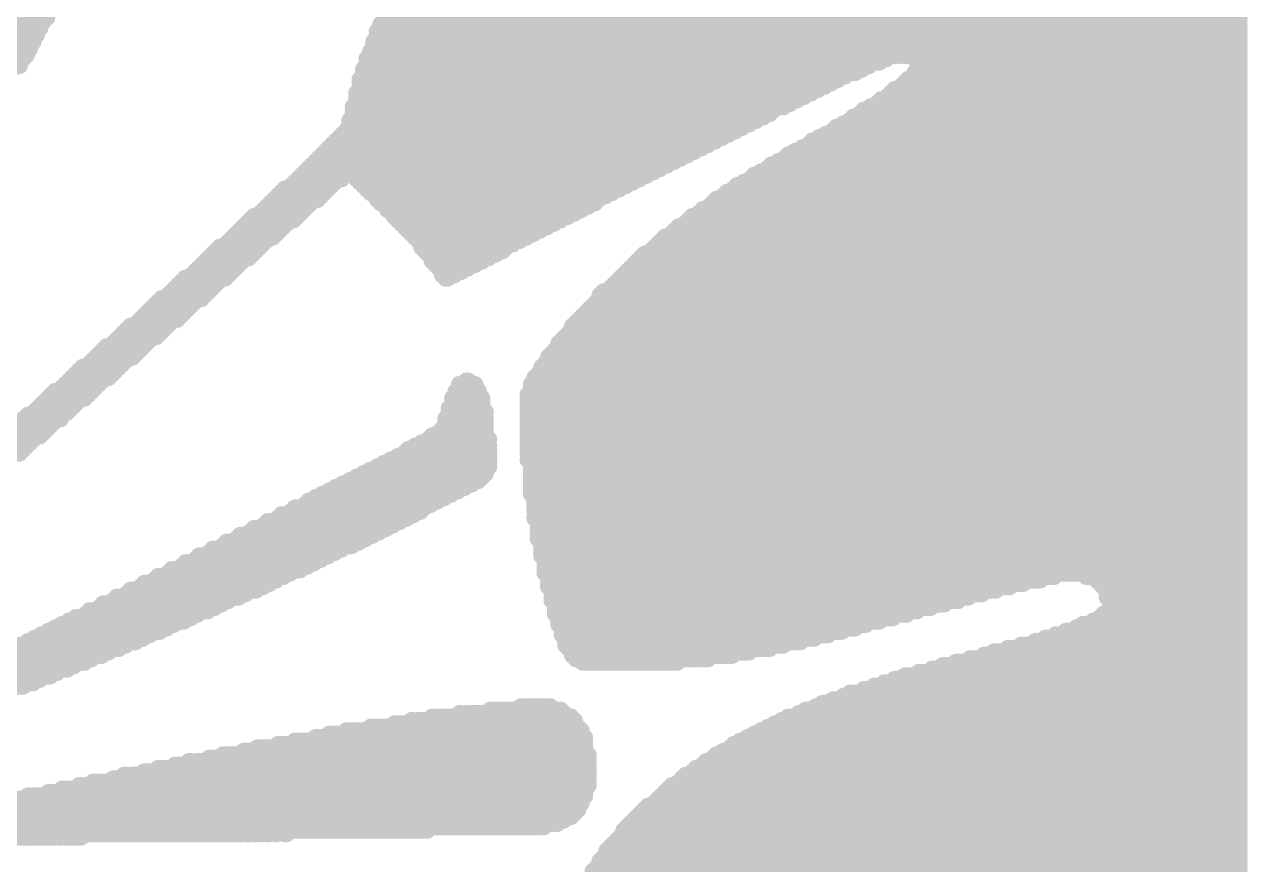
# Model space of a CAD drawing. Extents: x 0 to 127, y 0 to 167.
# Drawn here: x 50.932 to 54.559, y 101.966 to 104.455 of the extents above; entities that cross this region are included whole.
import ezdxf

# ---------------------------------------------------------------- set-up
doc = ezdxf.new("R2010")
doc.units = 0
doc.layers.add('2D_LINE_126', color=222, linetype='CONTINUOUS')

# ---------------------------------------------------------------- blocks, each defined once
blk = doc.blocks.new('SMOOTH_0$0508')
at = {"const_width": 0.0254}
blk.add_lwpolyline([(-0.0127, 0, 1), (0.0127, 0, 1)], format="xyb", close=True, dxfattribs=at)
blk = doc.blocks.new('DRAWING_3017')
at = {"layer": '2D_LINE_126', "const_width": 0.0508}
for points in [[(4.9276, 11.76528), (5.02412, 11.76528)], [(6.02488, 11.76528), (8.5598, 11.76528)], [(4.91744, 11.74496), (5.0038, 11.74496)], [(4.91744, 11.7348), (5.0038, 11.7348)], [(4.9276, 11.75512), (5.01396, 11.75512)], [(6.01472, 11.74496), (8.5598, 11.74496)], [(6.01472, 11.7348), (8.5598, 11.7348)], [(6.02488, 11.75512), (8.5598, 11.75512)], [(4.89712, 11.70432), (4.98348, 11.70432)], [(4.89712, 11.69416), (4.98348, 11.69416)], [(4.90728, 11.72464), (4.99364, 11.72464)], [(4.90728, 11.71448), (4.99364, 11.71448)], [(5.9944, 11.69416), (8.5598, 11.69416)], [(6.00456, 11.72464), (8.5598, 11.72464)], [(6.00456, 11.71448), (8.5598, 11.71448)], [(6.00456, 11.70432), (8.5598, 11.70432)], [(4.8768, 11.67384), (4.97332, 11.67384)], [(4.8768, 11.66368), (4.96316, 11.66368)], [(4.88696, 11.684), (4.97332, 11.684)], [(5.98424, 11.66368), (8.5598, 11.66368)], [(5.9944, 11.684), (8.5598, 11.684)], [(5.9944, 11.67384), (8.5598, 11.67384)], [(4.84632, 11.62304), (4.94284, 11.62304)], [(4.85648, 11.6332), (4.94284, 11.6332)], [(4.86664, 11.65352), (4.96316, 11.65352)], [(4.86664, 11.64336), (4.953, 11.64336)], [(5.97408, 11.64336), (7.51332, 11.64336)], [(5.97408, 11.6332), (7.493, 11.6332)], [(5.97408, 11.62304), (7.46252, 11.62304)], [(5.98424, 11.65352), (7.5438, 11.65352)], [(7.55904, 11.65352), (8.5598, 11.65352)], [(7.59968, 11.64336), (8.5598, 11.64336)], [(7.60984, 11.6332), (8.5598, 11.6332)], [(7.60984, 11.62304), (8.5598, 11.62304)], [(5.95376, 11.5824), (7.37108, 11.5824)], [(5.96392, 11.61288), (7.4422, 11.61288)], [(5.96392, 11.60272), (7.42188, 11.60272)], [(5.96392, 11.59256), (7.3914, 11.59256)], [(7.57936, 11.5824), (8.5598, 11.5824)], [(7.59968, 11.60272), (8.5598, 11.60272)], [(7.59968, 11.59256), (8.5598, 11.59256)], [(7.60984, 11.61288), (8.5598, 11.61288)], [(5.95376, 11.57224), (7.35076, 11.57224)], [(5.95376, 11.56208), (7.33044, 11.56208)], [(5.95376, 11.55192), (7.31012, 11.55192)], [(7.53872, 11.55192), (8.5598, 11.55192)], [(7.55904, 11.56208), (8.5598, 11.56208)], [(7.5692, 11.57224), (8.5598, 11.57224)], [(5.9436, 11.54176), (7.2898, 11.54176)], [(5.9436, 11.5316), (7.26948, 11.5316)], [(5.9436, 11.52144), (7.24916, 11.52144)], [(5.9436, 11.51128), (7.22884, 11.51128)], [(7.48792, 11.51128), (8.5598, 11.51128)], [(7.49808, 11.52144), (8.5598, 11.52144)], [(7.5184, 11.5316), (8.5598, 11.5316)], [(7.52856, 11.54176), (8.5598, 11.54176)], [(5.93344, 11.50112), (7.20852, 11.50112)], [(5.93344, 11.49096), (7.17804, 11.49096)], [(5.93344, 11.4808), (7.16788, 11.4808)], [(7.43712, 11.4808), (8.5598, 11.4808)], [(7.44728, 11.49096), (8.5598, 11.49096)], [(7.4676, 11.50112), (8.5598, 11.50112)], [(5.92328, 11.46048), (7.12724, 11.46048)], [(5.92328, 11.45032), (7.10692, 11.45032)], [(5.92328, 11.44016), (7.0866, 11.44016)], [(5.93344, 11.47064), (7.14756, 11.47064)], [(7.366, 11.44016), (8.5598, 11.44016)], [(7.38632, 11.45032), (8.5598, 11.45032)], [(7.40664, 11.46048), (8.5598, 11.46048)], [(7.4168, 11.47064), (8.5598, 11.47064)], [(5.8928, 11.40968), (7.02564, 11.40968)], [(5.90296, 11.41984), (7.04596, 11.41984)], [(5.91312, 11.43), (7.06628, 11.43)], [(7.3152, 11.40968), (8.5598, 11.40968)], [(7.33552, 11.41984), (8.5598, 11.41984)], [(7.35584, 11.43), (8.5598, 11.43)], [(5.85216, 11.36904), (6.94436, 11.36904)], [(5.86232, 11.3792), (6.96468, 11.3792)], [(5.87248, 11.38936), (6.985, 11.38936)], [(5.88264, 11.39952), (7.00532, 11.39952)], [(7.24408, 11.36904), (8.5598, 11.36904)], [(7.2644, 11.3792), (8.5598, 11.3792)], [(7.28472, 11.38936), (8.5598, 11.38936)], [(7.29488, 11.39952), (8.5598, 11.39952)], [(5.81152, 11.3284), (6.86308, 11.3284)], [(5.82168, 11.33856), (6.8834, 11.33856)], [(5.83184, 11.34872), (6.90372, 11.34872)], [(5.842, 11.35888), (6.92404, 11.35888)], [(7.17296, 11.3284), (8.5598, 11.3284)], [(7.19328, 11.33856), (8.5598, 11.33856)], [(7.2136, 11.34872), (8.5598, 11.34872)], [(7.22376, 11.35888), (8.5598, 11.35888)], [(5.78104, 11.29792), (5.90804, 11.29792)], [(5.7912, 11.30808), (6.82244, 11.30808)], [(5.80136, 11.31824), (6.84276, 11.31824)], [(5.93344, 11.29792), (6.80212, 11.29792)], [(7.12216, 11.29792), (8.5598, 11.29792)], [(7.14248, 11.30808), (8.5598, 11.30808)], [(7.1628, 11.31824), (8.5598, 11.31824)], [(5.73024, 11.25728), (5.85724, 11.25728)], [(5.75056, 11.26744), (5.8674, 11.26744)], [(5.76072, 11.2776), (5.87756, 11.2776)], [(5.77088, 11.28776), (5.89788, 11.28776)], [(5.9436, 11.28776), (6.7818, 11.28776)], [(5.95376, 11.2776), (6.76148, 11.2776)], [(5.96392, 11.26744), (6.74116, 11.26744)], [(5.97408, 11.25728), (6.72084, 11.25728)], [(7.0612, 11.25728), (8.5598, 11.25728)], [(7.07136, 11.26744), (8.5598, 11.26744)], [(7.09168, 11.2776), (8.5598, 11.2776)], [(7.112, 11.28776), (8.5598, 11.28776)], [(5.69976, 11.2268), (5.82676, 11.2268)], [(5.70992, 11.23696), (5.83692, 11.23696)], [(5.72008, 11.24712), (5.84708, 11.24712)], [(5.98424, 11.24712), (6.70052, 11.24712)], [(6.00456, 11.23696), (6.6802, 11.23696)], [(6.00456, 11.2268), (6.65988, 11.2268)], [(7.0104, 11.2268), (8.5598, 11.2268)], [(7.03072, 11.23696), (8.5598, 11.23696)], [(7.04088, 11.24712), (8.5598, 11.24712)], [(5.65912, 11.18616), (5.77596, 11.18616)], [(5.66928, 11.19632), (5.78612, 11.19632)], [(5.67944, 11.20648), (5.79628, 11.20648)], [(5.6896, 11.21664), (5.80644, 11.21664)], [(6.01472, 11.21664), (6.64972, 11.21664)], [(6.03504, 11.20648), (6.6294, 11.20648)], [(6.03504, 11.19632), (6.60908, 11.19632)], [(6.05536, 11.18616), (6.58876, 11.18616)], [(6.9596, 11.18616), (8.5598, 11.18616)], [(6.96976, 11.19632), (8.5598, 11.19632)], [(6.99008, 11.20648), (8.5598, 11.20648)], [(7.00024, 11.21664), (8.5598, 11.21664)], [(5.61848, 11.15568), (5.73532, 11.15568)], [(5.62864, 11.16584), (5.75564, 11.16584)], [(5.6388, 11.176), (5.7658, 11.176)], [(6.05536, 11.176), (6.56844, 11.176)], [(6.06552, 11.16584), (6.54812, 11.16584)], [(6.07568, 11.15568), (6.5278, 11.15568)], [(6.91896, 11.15568), (8.5598, 11.15568)], [(6.92912, 11.16584), (8.5598, 11.16584)], [(6.93928, 11.176), (8.5598, 11.176)], [(5.57784, 11.11504), (5.69468, 11.11504)], [(5.588, 11.1252), (5.70484, 11.1252)], [(5.59816, 11.13536), (5.715, 11.13536)], [(5.60832, 11.14552), (5.72516, 11.14552)], [(6.08584, 11.14552), (6.50748, 11.14552)], [(6.096, 11.13536), (6.48716, 11.13536)], [(6.10616, 11.1252), (6.46684, 11.1252)], [(6.11632, 11.11504), (6.44652, 11.11504)], [(6.858, 11.11504), (8.5598, 11.11504)], [(6.87832, 11.1252), (8.5598, 11.1252)], [(6.88848, 11.13536), (8.5598, 11.13536)], [(6.89864, 11.14552), (8.5598, 11.14552)], [(5.52704, 11.0744), (5.64388, 11.0744)], [(5.5372, 11.08456), (5.65404, 11.08456)], [(5.55752, 11.09472), (5.6642, 11.09472)], [(5.56768, 11.10488), (5.67436, 11.10488)], [(6.12648, 11.10488), (6.4262, 11.10488)], [(6.13664, 11.09472), (6.40588, 11.09472)], [(6.13664, 11.08456), (6.38556, 11.08456)], [(6.1468, 11.0744), (6.3754, 11.0744)], [(6.81736, 11.0744), (8.5598, 11.0744)], [(6.82752, 11.08456), (8.5598, 11.08456)], [(6.83768, 11.09472), (8.5598, 11.09472)], [(6.84784, 11.10488), (8.5598, 11.10488)], [(5.49656, 11.04392), (5.60324, 11.04392)], [(5.50672, 11.05408), (5.62356, 11.05408)], [(5.51688, 11.06424), (5.63372, 11.06424)], [(6.15696, 11.06424), (6.35508, 11.06424)], [(6.16712, 11.05408), (6.33476, 11.05408)], [(6.16712, 11.04392), (6.31444, 11.04392)], [(6.77672, 11.04392), (8.5598, 11.04392)], [(6.78688, 11.05408), (8.5598, 11.05408)], [(6.79704, 11.06424), (8.5598, 11.06424)], [(5.45592, 11.00328), (5.5626, 11.00328)], [(5.46608, 11.01344), (5.57276, 11.01344)], [(5.47624, 11.0236), (5.58292, 11.0236)], [(5.4864, 11.03376), (5.59308, 11.03376)], [(6.17728, 11.03376), (6.29412, 11.03376)], [(6.18744, 11.0236), (6.2738, 11.0236)], [(6.1976, 11.01344), (6.25348, 11.01344)], [(6.1976, 11.00328), (6.23316, 11.00328)], [(6.73608, 11.00328), (8.5598, 11.00328)], [(6.74624, 11.01344), (8.5598, 11.01344)], [(6.7564, 11.0236), (8.5598, 11.0236)], [(6.76656, 11.03376), (8.5598, 11.03376)], [(5.41528, 10.9728), (5.52196, 10.9728)], [(5.42544, 10.98296), (5.53212, 10.98296)], [(5.4356, 10.99312), (5.55244, 10.99312)], [(6.20776, 10.99312), (6.21284, 10.99312)], [(6.7056, 10.9728), (8.5598, 10.9728)], [(6.71576, 10.98296), (8.5598, 10.98296)], [(6.72592, 10.99312), (8.5598, 10.99312)], [(5.36448, 10.93216), (5.48132, 10.93216)], [(5.3848, 10.94232), (5.49148, 10.94232)], [(5.39496, 10.95248), (5.50164, 10.95248)], [(5.40512, 10.96264), (5.5118, 10.96264)], [(6.66496, 10.94232), (8.5598, 10.94232)], [(6.66496, 10.93216), (8.5598, 10.93216)], [(6.67512, 10.95248), (8.5598, 10.95248)], [(6.69544, 10.96264), (8.5598, 10.96264)], [(5.334, 10.90168), (5.44068, 10.90168)], [(5.34416, 10.91184), (5.45084, 10.91184)], [(5.35432, 10.922), (5.461, 10.922)], [(6.63448, 10.90168), (8.5598, 10.90168)], [(6.64464, 10.91184), (8.5598, 10.91184)], [(6.6548, 10.922), (8.5598, 10.922)], [(5.29336, 10.86104), (5.38988, 10.86104)], [(5.30352, 10.8712), (5.4102, 10.8712)], [(5.31368, 10.88136), (5.42036, 10.88136)], [(5.32384, 10.89152), (5.43052, 10.89152)], [(6.59384, 10.86104), (8.5598, 10.86104)], [(6.604, 10.8712), (8.5598, 10.8712)], [(6.61416, 10.88136), (8.5598, 10.88136)], [(6.62432, 10.89152), (8.5598, 10.89152)], [(5.24256, 10.8204), (5.34924, 10.8204)], [(5.25272, 10.83056), (5.3594, 10.83056)], [(5.26288, 10.84072), (5.36956, 10.84072)], [(5.27304, 10.85088), (5.37972, 10.85088)], [(6.56336, 10.8204), (8.5598, 10.8204)], [(6.57352, 10.83056), (8.5598, 10.83056)], [(6.58368, 10.85088), (8.5598, 10.85088)], [(6.58368, 10.84072), (8.5598, 10.84072)], [(5.20192, 10.78992), (5.3086, 10.78992)], [(5.22224, 10.80008), (5.31876, 10.80008)], [(5.2324, 10.81024), (5.32892, 10.81024)], [(6.54304, 10.80008), (8.5598, 10.80008)], [(6.54304, 10.78992), (8.5598, 10.78992)], [(6.5532, 10.81024), (8.5598, 10.81024)], [(5.16128, 10.74928), (5.2578, 10.74928)], [(5.17144, 10.75944), (5.27812, 10.75944)], [(5.1816, 10.7696), (5.28828, 10.7696)], [(5.19176, 10.77976), (5.29844, 10.77976)], [(6.51256, 10.75944), (8.5598, 10.75944)], [(6.51256, 10.74928), (8.5598, 10.74928)], [(6.52272, 10.7696), (8.5598, 10.7696)], [(6.53288, 10.77976), (8.5598, 10.77976)], [(5.12064, 10.7188), (5.22732, 10.7188)], [(5.1308, 10.72896), (5.23748, 10.72896)], [(5.15112, 10.73912), (5.24764, 10.73912)], [(6.49224, 10.72896), (8.5598, 10.72896)], [(6.49224, 10.7188), (8.5598, 10.7188)], [(6.5024, 10.73912), (8.5598, 10.73912)], [(5.08, 10.67816), (5.17652, 10.67816)], [(5.09016, 10.68832), (5.18668, 10.68832)], [(5.10032, 10.69848), (5.207, 10.69848)], [(5.11048, 10.70864), (5.21716, 10.70864)], [(6.2484, 10.67816), (6.29412, 10.67816)], [(6.26872, 10.68832), (6.2738, 10.68832)], [(6.46176, 10.67816), (8.5598, 10.67816)], [(6.47192, 10.69848), (8.5598, 10.69848)], [(6.47192, 10.68832), (8.5598, 10.68832)], [(6.48208, 10.70864), (8.5598, 10.70864)], [(5.03936, 10.64768), (5.14604, 10.64768)], [(5.04952, 10.65784), (5.1562, 10.65784)], [(5.06984, 10.668), (5.16636, 10.668)], [(6.23824, 10.65784), (6.30428, 10.65784)], [(6.23824, 10.64768), (6.30428, 10.64768)], [(6.2484, 10.668), (6.29412, 10.668)], [(6.4516, 10.64768), (8.5598, 10.64768)], [(6.46176, 10.668), (8.5598, 10.668)], [(6.46176, 10.65784), (8.5598, 10.65784)], [(4.99872, 10.60704), (5.09524, 10.60704)], [(5.00888, 10.6172), (5.1054, 10.6172)], [(5.01904, 10.62736), (5.11556, 10.62736)], [(5.0292, 10.63752), (5.13588, 10.63752)], [(6.21792, 10.60704), (6.31444, 10.60704)], [(6.22808, 10.63752), (6.31444, 10.63752)], [(6.22808, 10.62736), (6.31444, 10.62736)], [(6.22808, 10.6172), (6.31444, 10.6172)], [(6.4516, 10.63752), (8.5598, 10.63752)], [(6.4516, 10.62736), (8.5598, 10.62736)], [(6.4516, 10.6172), (8.5598, 10.6172)], [(6.4516, 10.60704), (8.5598, 10.60704)], [(4.94792, 10.5664), (5.04444, 10.5664)], [(4.95808, 10.57656), (5.06476, 10.57656)], [(4.96824, 10.58672), (5.06476, 10.58672)], [(4.98856, 10.59688), (5.08508, 10.59688)], [(6.20776, 10.57656), (6.3246, 10.57656)], [(6.20776, 10.5664), (6.3246, 10.5664)], [(6.21792, 10.59688), (6.3246, 10.59688)], [(6.21792, 10.58672), (6.31444, 10.58672)], [(6.4516, 10.59688), (8.5598, 10.59688)], [(6.4516, 10.58672), (8.5598, 10.58672)], [(6.4516, 10.57656), (8.5598, 10.57656)], [(6.4516, 10.5664), (8.5598, 10.5664)], [(4.91744, 10.53592), (5.01396, 10.53592)], [(4.9276, 10.54608), (5.02412, 10.54608)], [(4.93776, 10.55624), (5.03428, 10.55624)], [(6.18744, 10.53592), (6.3246, 10.53592)], [(6.1976, 10.54608), (6.3246, 10.54608)], [(6.20776, 10.55624), (6.3246, 10.55624)], [(6.4516, 10.55624), (8.5598, 10.55624)], [(6.4516, 10.54608), (8.5598, 10.54608)], [(6.4516, 10.53592), (8.5598, 10.53592)], [(4.86664, 10.49528), (4.96316, 10.49528)], [(4.8768, 10.50544), (4.97332, 10.50544)], [(4.88696, 10.5156), (4.98348, 10.5156)], [(4.89712, 10.52576), (5.0038, 10.52576)], [(6.11632, 10.49528), (6.33476, 10.49528)], [(6.13664, 10.50544), (6.3246, 10.50544)], [(6.15696, 10.5156), (6.33476, 10.5156)], [(6.16712, 10.52576), (6.3246, 10.52576)], [(6.4516, 10.52576), (8.5598, 10.52576)], [(6.4516, 10.5156), (8.5598, 10.5156)], [(6.4516, 10.50544), (8.5598, 10.50544)], [(6.4516, 10.49528), (8.5598, 10.49528)], [(4.84632, 10.47496), (4.94284, 10.47496)], [(4.85648, 10.48512), (4.953, 10.48512)], [(6.06552, 10.4648), (6.33476, 10.4648)], [(6.08584, 10.47496), (6.33476, 10.47496)], [(6.096, 10.48512), (6.33476, 10.48512)], [(6.4516, 10.48512), (8.5598, 10.48512)], [(6.4516, 10.47496), (8.5598, 10.47496)], [(6.46176, 10.4648), (8.5598, 10.4648)], [(5.98424, 10.42416), (6.3246, 10.42416)], [(6.00456, 10.43432), (6.33476, 10.43432)], [(6.02488, 10.44448), (6.33476, 10.44448)], [(6.0452, 10.45464), (6.33476, 10.45464)], [(6.4516, 10.45464), (8.5598, 10.45464)], [(6.46176, 10.44448), (8.5598, 10.44448)], [(6.46176, 10.43432), (8.5598, 10.43432)], [(6.46176, 10.42416), (8.5598, 10.42416)], [(5.92328, 10.39368), (6.30428, 10.39368)], [(5.9436, 10.40384), (6.31444, 10.40384)], [(5.96392, 10.414), (6.3246, 10.414)], [(6.46176, 10.414), (8.5598, 10.414)], [(6.46176, 10.40384), (8.5598, 10.40384)], [(6.46176, 10.39368), (8.5598, 10.39368)], [(5.842, 10.35304), (6.223, 10.35304)], [(5.86232, 10.3632), (6.24332, 10.3632)], [(5.88264, 10.37336), (6.26364, 10.37336)], [(5.90296, 10.38352), (6.28396, 10.38352)], [(6.46176, 10.38352), (8.5598, 10.38352)], [(6.46176, 10.37336), (8.5598, 10.37336)], [(6.46176, 10.3632), (8.5598, 10.3632)], [(6.46176, 10.35304), (8.5598, 10.35304)], [(5.76072, 10.3124), (6.14172, 10.3124)], [(5.7912, 10.32256), (6.16204, 10.32256)], [(5.80136, 10.33272), (6.18236, 10.33272)], [(5.82168, 10.34288), (6.20268, 10.34288)], [(6.47192, 10.34288), (8.5598, 10.34288)], [(6.47192, 10.33272), (8.5598, 10.33272)], [(6.47192, 10.32256), (8.5598, 10.32256)], [(6.47192, 10.3124), (8.5598, 10.3124)], [(5.70992, 10.28192), (6.09092, 10.28192)], [(5.72008, 10.29208), (6.11124, 10.29208)], [(5.75056, 10.30224), (6.13156, 10.30224)], [(6.47192, 10.30224), (8.5598, 10.30224)], [(6.47192, 10.28192), (8.5598, 10.28192)], [(6.48208, 10.29208), (8.5598, 10.29208)], [(5.62864, 10.24128), (6.00964, 10.24128)], [(5.6388, 10.25144), (6.02996, 10.25144)], [(5.66928, 10.2616), (6.05028, 10.2616)], [(5.67944, 10.27176), (6.0706, 10.27176)], [(6.48208, 10.27176), (8.5598, 10.27176)], [(6.48208, 10.2616), (8.5598, 10.2616)], [(6.48208, 10.25144), (8.5598, 10.25144)], [(6.48208, 10.24128), (8.5598, 10.24128)], [(5.55752, 10.2108), (5.94868, 10.2108)], [(5.588, 10.22096), (5.969, 10.22096)], [(5.59816, 10.23112), (5.98932, 10.23112)], [(6.48208, 10.23112), (8.5598, 10.23112)], [(6.48208, 10.22096), (8.5598, 10.22096)], [(6.49224, 10.2108), (8.5598, 10.2108)], [(5.47624, 10.17016), (5.85724, 10.17016)], [(5.50672, 10.18032), (5.87756, 10.18032)], [(5.51688, 10.19048), (5.89788, 10.19048)], [(5.54736, 10.20064), (5.92836, 10.20064)], [(6.49224, 10.20064), (8.5598, 10.20064)], [(6.49224, 10.19048), (8.5598, 10.19048)], [(6.49224, 10.18032), (8.5598, 10.18032)], [(6.49224, 10.17016), (8.5598, 10.17016)], [(5.42544, 10.13968), (5.79628, 10.13968)], [(5.4356, 10.14984), (5.8166, 10.14984)], [(5.46608, 10.16), (5.83692, 10.16)], [(6.5024, 10.16), (8.5598, 10.16)], [(6.5024, 10.14984), (8.5598, 10.14984)], [(6.5024, 10.13968), (8.5598, 10.13968)], [(5.34416, 10.09904), (5.70484, 10.09904)], [(5.35432, 10.1092), (5.72516, 10.1092)], [(5.3848, 10.11936), (5.74548, 10.11936)], [(5.39496, 10.12952), (5.77596, 10.12952)], [(6.5024, 10.12952), (8.5598, 10.12952)], [(6.5024, 10.11936), (8.5598, 10.11936)], [(6.51256, 10.1092), (8.01116, 10.1092)], [(6.51256, 10.09904), (7.97052, 10.09904)], [(8.10768, 10.1092), (8.5598, 10.1092)], [(8.13816, 10.09904), (8.5598, 10.09904)], [(5.26288, 10.0584), (5.6134, 10.0584)], [(5.27304, 10.06856), (5.64388, 10.06856)], [(5.30352, 10.07872), (5.6642, 10.07872)], [(5.31368, 10.08888), (5.68452, 10.08888)], [(6.51256, 10.08888), (7.91972, 10.08888)], [(6.51256, 10.07872), (7.87908, 10.07872)], [(6.52272, 10.06856), (7.83844, 10.06856)], [(6.52272, 10.0584), (7.7978, 10.0584)], [(8.14832, 10.08888), (8.5598, 10.08888)], [(8.15848, 10.07872), (8.5598, 10.07872)], [(8.16864, 10.06856), (8.5598, 10.06856)], [(8.16864, 10.0584), (8.5598, 10.0584)], [(5.19176, 10.02792), (5.54228, 10.02792)], [(5.22224, 10.03808), (5.5626, 10.03808)], [(5.2324, 10.04824), (5.59308, 10.04824)], [(6.52272, 10.04824), (7.75716, 10.04824)], [(6.52272, 10.03808), (7.72668, 10.03808)], [(6.53288, 10.02792), (7.68604, 10.02792)], [(8.16864, 10.04824), (8.5598, 10.04824)], [(8.1788, 10.03808), (8.5598, 10.03808)], [(8.1788, 10.02792), (8.5598, 10.02792)], [(5.11048, 9.98728), (5.45084, 9.98728)], [(5.14096, 9.99744), (5.47116, 9.99744)], [(5.15112, 10.0076), (5.50164, 10.0076)], [(5.1816, 10.01776), (5.52196, 10.01776)], [(6.53288, 10.01776), (7.6454, 10.01776)], [(6.53288, 10.0076), (7.60476, 10.0076)], [(6.53288, 9.99744), (7.57428, 9.99744)], [(6.54304, 9.98728), (7.53364, 9.98728)], [(8.14832, 9.98728), (8.5598, 9.98728)], [(8.15848, 9.99744), (8.5598, 9.99744)], [(8.1788, 10.01776), (8.5598, 10.01776)], [(8.1788, 10.0076), (8.5598, 10.0076)], [(5.04952, 9.9568), (5.37972, 9.9568)], [(5.06984, 9.96696), (5.40004, 9.96696)], [(5.09016, 9.97712), (5.43052, 9.97712)], [(6.54304, 9.97712), (7.493, 9.97712)], [(6.54304, 9.96696), (7.45236, 9.96696)], [(6.5532, 9.9568), (7.42188, 9.9568)], [(8.0772, 9.9568), (8.5598, 9.9568)], [(8.09752, 9.96696), (8.5598, 9.96696)], [(8.128, 9.97712), (8.5598, 9.97712)], [(4.96824, 9.91616), (5.28828, 9.91616)], [(4.98856, 9.92632), (5.3086, 9.92632)], [(5.00888, 9.93648), (5.32892, 9.93648)], [(5.0292, 9.94664), (5.3594, 9.94664)], [(6.5532, 9.94664), (7.38124, 9.94664)], [(6.5532, 9.93648), (7.3406, 9.93648)], [(6.56336, 9.92632), (7.29996, 9.92632)], [(6.56336, 9.91616), (7.25932, 9.91616)], [(7.95528, 9.91616), (8.5598, 9.91616)], [(7.98576, 9.92632), (8.5598, 9.92632)], [(8.01624, 9.93648), (8.5598, 9.93648)], [(8.04672, 9.94664), (8.5598, 9.94664)], [(4.90728, 9.88568), (5.207, 9.88568)], [(4.9276, 9.89584), (5.23748, 9.89584)], [(4.94792, 9.906), (5.2578, 9.906)], [(6.56336, 9.906), (7.20852, 9.906)], [(6.57352, 9.89584), (7.16788, 9.89584)], [(6.58368, 9.88568), (7.10692, 9.88568)], [(7.83336, 9.88568), (8.5598, 9.88568)], [(7.874, 9.89584), (8.5598, 9.89584)], [(7.91464, 9.906), (8.5598, 9.906)], [(4.826, 9.84504), (5.1054, 9.84504)], [(4.84632, 9.8552), (5.13588, 9.8552)], [(4.86664, 9.86536), (5.1562, 9.86536)], [(4.88696, 9.87552), (5.18668, 9.87552)], [(6.58368, 9.87552), (7.05612, 9.87552)], [(6.59384, 9.86536), (6.96468, 9.86536)], [(6.61416, 9.8552), (6.87324, 9.8552)], [(6.88848, 9.8552), (6.89356, 9.8552)], [(6.97992, 9.86536), (6.985, 9.86536)], [(7.68096, 9.84504), (8.5598, 9.84504)], [(7.7216, 9.8552), (8.5598, 9.8552)], [(7.76224, 9.86536), (8.5598, 9.86536)], [(7.80288, 9.87552), (8.5598, 9.87552)], [(4.74472, 9.8044), (5.0038, 9.8044)], [(4.76504, 9.81456), (5.03428, 9.81456)], [(4.78536, 9.82472), (5.0546, 9.82472)], [(4.80568, 9.83488), (5.08508, 9.83488)], [(7.53872, 9.8044), (8.5598, 9.8044)], [(7.5692, 9.81456), (8.5598, 9.81456)], [(7.60984, 9.82472), (8.5598, 9.82472)], [(7.65048, 9.83488), (8.5598, 9.83488)], [(4.70408, 9.78408), (4.953, 9.78408)], [(4.7244, 9.79424), (4.98348, 9.79424)], [(7.44728, 9.77392), (8.5598, 9.77392)], [(7.47776, 9.78408), (8.5598, 9.78408)], [(7.50824, 9.79424), (8.5598, 9.79424)], [(7.32536, 9.73328), (8.5598, 9.73328)], [(7.35584, 9.74344), (8.5598, 9.74344)], [(7.38632, 9.7536), (8.5598, 9.7536)], [(7.40664, 9.76376), (8.5598, 9.76376)], [(6.2484, 9.7028), (6.25348, 9.7028)], [(6.26872, 9.7028), (6.55828, 9.7028)], [(6.33984, 9.71296), (6.34492, 9.71296)], [(6.36016, 9.71296), (6.54812, 9.71296)], [(6.43128, 9.72312), (6.43636, 9.72312)], [(6.4516, 9.72312), (6.49732, 9.72312)], [(6.51256, 9.72312), (6.51764, 9.72312)], [(7.25424, 9.7028), (8.5598, 9.7028)], [(7.27456, 9.71296), (8.5598, 9.71296)], [(7.30504, 9.72312), (8.5598, 9.72312)], [(5.98424, 9.66216), (6.59892, 9.66216)], [(6.05536, 9.67232), (6.58876, 9.67232)], [(6.10616, 9.68248), (6.11124, 9.68248)], [(6.12648, 9.68248), (6.58876, 9.68248)], [(6.16712, 9.69264), (6.1722, 9.69264)], [(6.18744, 9.69264), (6.5786, 9.69264)], [(7.1628, 9.66216), (8.5598, 9.66216)], [(7.18312, 9.67232), (8.5598, 9.67232)], [(7.20344, 9.68248), (8.5598, 9.68248)], [(7.22376, 9.69264), (8.5598, 9.69264)], [(5.82168, 9.63168), (6.61924, 9.63168)], [(5.86232, 9.64184), (6.60908, 9.64184)], [(5.91312, 9.652), (5.9182, 9.652)], [(5.93344, 9.652), (6.60908, 9.652)], [(7.10184, 9.63168), (8.5598, 9.63168)], [(7.12216, 9.64184), (8.5598, 9.64184)], [(7.14248, 9.652), (8.5598, 9.652)], [(5.60832, 9.59104), (6.61924, 9.59104)], [(5.64896, 9.6012), (6.61924, 9.6012)], [(5.70992, 9.61136), (6.61924, 9.61136)], [(5.76072, 9.62152), (6.61924, 9.62152)], [(7.03072, 9.59104), (8.5598, 9.59104)], [(7.05104, 9.6012), (8.5598, 9.6012)], [(7.0612, 9.61136), (8.5598, 9.61136)], [(7.08152, 9.62152), (8.5598, 9.62152)], [(5.40512, 9.5504), (6.6294, 9.5504)], [(5.44576, 9.56056), (5.45084, 9.56056)], [(5.46608, 9.56056), (6.6294, 9.56056)], [(5.50672, 9.57072), (6.6294, 9.57072)], [(5.54736, 9.58088), (6.6294, 9.58088)], [(6.96976, 9.5504), (8.5598, 9.5504)], [(6.97992, 9.56056), (8.5598, 9.56056)], [(7.00024, 9.57072), (8.5598, 9.57072)], [(7.0104, 9.58088), (8.5598, 9.58088)], [(5.25272, 9.51992), (5.2578, 9.51992)], [(5.27304, 9.51992), (6.6294, 9.51992)], [(5.31368, 9.53008), (6.6294, 9.53008)], [(5.35432, 9.54024), (6.6294, 9.54024)], [(6.91896, 9.51992), (8.5598, 9.51992)], [(6.93928, 9.53008), (8.5598, 9.53008)], [(6.94944, 9.54024), (8.5598, 9.54024)], [(5.06984, 9.47928), (6.61924, 9.47928)], [(5.12064, 9.48944), (6.6294, 9.48944)], [(5.16128, 9.4996), (6.6294, 9.4996)], [(5.22224, 9.50976), (6.6294, 9.50976)], [(6.86816, 9.47928), (8.5598, 9.47928)], [(6.87832, 9.48944), (8.5598, 9.48944)], [(6.89864, 9.4996), (8.5598, 9.4996)], [(6.9088, 9.50976), (8.5598, 9.50976)], [(4.93776, 9.4488), (6.60908, 9.4488)], [(4.96824, 9.45896), (4.97332, 9.45896)], [(4.98856, 9.45896), (6.61924, 9.45896)], [(5.0292, 9.46912), (6.61924, 9.46912)], [(6.83768, 9.4488), (8.5598, 9.4488)], [(6.84784, 9.45896), (8.5598, 9.45896)], [(6.858, 9.46912), (8.5598, 9.46912)], [(4.73456, 9.40816), (6.58876, 9.40816)], [(4.7752, 9.41832), (6.59892, 9.41832)], [(4.83616, 9.42848), (6.59892, 9.42848)], [(4.8768, 9.43864), (6.60908, 9.43864)], [(6.78688, 9.40816), (8.5598, 9.40816)], [(6.79704, 9.41832), (8.5598, 9.41832)], [(6.8072, 9.42848), (8.5598, 9.42848)], [(6.82752, 9.43864), (8.5598, 9.43864)], [(4.5212, 9.37768), (6.53796, 9.37768)], [(4.61264, 9.38784), (6.55828, 9.38784)], [(4.66344, 9.398), (6.5786, 9.398)], [(6.7564, 9.37768), (8.5598, 9.37768)], [(6.76656, 9.38784), (8.5598, 9.38784)], [(6.77672, 9.398), (8.5598, 9.398)], [(4.28752, 9.35736), (6.05028, 9.35736)], [(4.29768, 9.36752), (6.477, 9.36752)], [(4.29768, 9.3472), (5.60324, 9.3472)], [(4.29768, 9.33704), (4.98348, 9.33704)], [(4.99872, 9.33704), (5.0038, 9.33704)], [(5.01904, 9.33704), (5.02412, 9.33704)], [(5.03936, 9.33704), (5.04444, 9.33704)], [(5.05968, 9.33704), (5.06476, 9.33704)], [(5.08, 9.33704), (5.08508, 9.33704)], [(5.10032, 9.33704), (5.1054, 9.33704)], [(5.12064, 9.33704), (5.12572, 9.33704)], [(5.61848, 9.3472), (5.62356, 9.3472)], [(5.6388, 9.3472), (5.64388, 9.3472)], [(5.65912, 9.3472), (5.6642, 9.3472)], [(5.67944, 9.3472), (5.68452, 9.3472)], [(5.69976, 9.3472), (5.70484, 9.3472)], [(5.73024, 9.3472), (5.73532, 9.3472)], [(6.06552, 9.35736), (6.0706, 9.35736)], [(6.08584, 9.35736), (6.09092, 9.35736)], [(6.10616, 9.35736), (6.11124, 9.35736)], [(6.12648, 9.35736), (6.13156, 9.35736)], [(6.1468, 9.35736), (6.15188, 9.35736)], [(6.49224, 9.36752), (6.49732, 9.36752)], [(6.72592, 9.33704), (8.5598, 9.33704)], [(6.73608, 9.35736), (8.5598, 9.35736)], [(6.73608, 9.3472), (8.5598, 9.3472)], [(6.74624, 9.36752), (8.5598, 9.36752)], [(6.68528, 9.2964), (8.5598, 9.2964)], [(6.69544, 9.30656), (8.5598, 9.30656)], [(6.7056, 9.31672), (8.5598, 9.31672)], [(6.71576, 9.32688), (8.5598, 9.32688)], [(6.66496, 9.26592), (8.5598, 9.26592)], [(6.67512, 9.27608), (8.5598, 9.27608)], [(6.68528, 9.28624), (8.5598, 9.28624)], [(6.64464, 9.23544), (8.5598, 9.23544)], [(6.6548, 9.2456), (8.5598, 9.2456)], [(6.66496, 9.25576), (8.5598, 9.25576)]]:
    blk.add_lwpolyline(points, dxfattribs=at)
at = {"layer": '2D_LINE_126'}
for p in [(5.02412, 11.76528), (6.02488, 11.76528), (8.5598, 11.76528), (5.0038, 11.74496), (5.0038, 11.7348), (5.01396, 11.75512), (6.01472, 11.74496), (6.01472, 11.7348), (6.02488, 11.75512), (8.5598, 11.75512), (8.5598, 11.74496), (8.5598, 11.7348), (4.98348, 11.70432), (4.98348, 11.69416), (4.99364, 11.72464), (4.99364, 11.71448), (5.9944, 11.69416), (6.00456, 11.72464), (6.00456, 11.71448), (6.00456, 11.70432), (8.5598, 11.72464), (8.5598, 11.71448), (8.5598, 11.70432), (8.5598, 11.69416), (4.96316, 11.66368), (4.97332, 11.684), (4.97332, 11.67384), (5.98424, 11.66368), (5.9944, 11.684), (5.9944, 11.67384), (8.5598, 11.684), (8.5598, 11.67384), (8.5598, 11.66368), (4.94284, 11.6332), (4.94284, 11.62304), (4.953, 11.64336), (4.96316, 11.65352), (5.97408, 11.64336), (5.97408, 11.6332), (5.97408, 11.62304), (5.98424, 11.65352), (7.46252, 11.62304), (7.493, 11.6332), (7.51332, 11.64336), (7.5438, 11.65352), (7.55904, 11.65352), (7.59968, 11.64336), (7.60984, 11.6332), (7.60984, 11.62304), (8.5598, 11.65352), (8.5598, 11.64336), (8.5598, 11.6332), (8.5598, 11.62304), (5.95376, 11.5824), (5.96392, 11.61288), (5.96392, 11.60272), (5.96392, 11.59256), (7.37108, 11.5824), (7.3914, 11.59256), (7.42188, 11.60272), (7.4422, 11.61288), (7.57936, 11.5824), (7.59968, 11.60272), (7.59968, 11.59256), (7.60984, 11.61288), (8.5598, 11.61288), (8.5598, 11.60272), (8.5598, 11.59256), (8.5598, 11.5824), (5.95376, 11.57224), (5.95376, 11.56208), (5.95376, 11.55192), (7.31012, 11.55192), (7.33044, 11.56208), (7.35076, 11.57224), (7.53872, 11.55192), (7.55904, 11.56208), (7.5692, 11.57224), (8.5598, 11.57224), (8.5598, 11.56208), (8.5598, 11.55192), (5.9436, 11.54176), (5.9436, 11.5316), (5.9436, 11.52144), (5.9436, 11.51128), (7.22884, 11.51128), (7.24916, 11.52144), (7.26948, 11.5316), (7.2898, 11.54176), (7.48792, 11.51128), (7.49808, 11.52144), (7.5184, 11.5316), (7.52856, 11.54176), (8.5598, 11.54176), (8.5598, 11.5316), (8.5598, 11.52144), (8.5598, 11.51128), (5.93344, 11.50112), (5.93344, 11.49096), (5.93344, 11.4808), (7.16788, 11.4808), (7.17804, 11.49096), (7.20852, 11.50112), (7.43712, 11.4808), (7.44728, 11.49096), (7.4676, 11.50112), (8.5598, 11.50112), (8.5598, 11.49096), (8.5598, 11.4808), (5.92328, 11.46048), (5.92328, 11.45032), (5.92328, 11.44016), (5.93344, 11.47064), (7.0866, 11.44016), (7.10692, 11.45032), (7.12724, 11.46048), (7.14756, 11.47064), (7.366, 11.44016), (7.38632, 11.45032), (7.40664, 11.46048), (7.4168, 11.47064), (8.5598, 11.47064), (8.5598, 11.46048), (8.5598, 11.45032), (8.5598, 11.44016), (5.8928, 11.40968), (5.90296, 11.41984), (5.91312, 11.43), (7.02564, 11.40968), (7.04596, 11.41984), (7.06628, 11.43), (7.3152, 11.40968), (7.33552, 11.41984), (7.35584, 11.43), (8.5598, 11.43), (8.5598, 11.41984), (8.5598, 11.40968), (5.85216, 11.36904), (5.86232, 11.3792), (5.87248, 11.38936), (5.88264, 11.39952), (6.94436, 11.36904), (6.96468, 11.3792), (6.985, 11.38936), (7.00532, 11.39952), (7.24408, 11.36904), (7.2644, 11.3792), (7.28472, 11.38936), (7.29488, 11.39952), (8.5598, 11.39952), (8.5598, 11.38936), (8.5598, 11.3792), (8.5598, 11.36904), (5.81152, 11.3284), (5.82168, 11.33856), (5.83184, 11.34872), (5.842, 11.35888), (6.86308, 11.3284), (6.8834, 11.33856), (6.90372, 11.34872), (6.92404, 11.35888), (7.17296, 11.3284), (7.19328, 11.33856), (7.2136, 11.34872), (7.22376, 11.35888), (8.5598, 11.35888), (8.5598, 11.34872), (8.5598, 11.33856), (8.5598, 11.3284), (5.78104, 11.29792), (5.7912, 11.30808), (5.80136, 11.31824), (5.90804, 11.29792), (5.93344, 11.29792), (6.80212, 11.29792), (6.82244, 11.30808), (6.84276, 11.31824), (7.12216, 11.29792), (7.14248, 11.30808), (7.1628, 11.31824), (8.5598, 11.31824), (8.5598, 11.30808), (8.5598, 11.29792), (5.73024, 11.25728), (5.75056, 11.26744), (5.76072, 11.2776), (5.77088, 11.28776), (5.85724, 11.25728), (5.8674, 11.26744), (5.87756, 11.2776), (5.89788, 11.28776), (5.9436, 11.28776), (5.95376, 11.2776), (5.96392, 11.26744), (5.97408, 11.25728), (6.72084, 11.25728), (6.74116, 11.26744), (6.76148, 11.2776), (6.7818, 11.28776), (7.0612, 11.25728), (7.07136, 11.26744), (7.09168, 11.2776), (7.112, 11.28776), (8.5598, 11.28776), (8.5598, 11.2776), (8.5598, 11.26744), (8.5598, 11.25728), (5.69976, 11.2268), (5.70992, 11.23696), (5.72008, 11.24712), (5.82676, 11.2268), (5.83692, 11.23696), (5.84708, 11.24712), (5.98424, 11.24712), (6.00456, 11.23696), (6.00456, 11.2268), (6.65988, 11.2268), (6.6802, 11.23696), (6.70052, 11.24712), (7.0104, 11.2268), (7.03072, 11.23696), (7.04088, 11.24712), (8.5598, 11.24712), (8.5598, 11.23696), (8.5598, 11.2268), (5.65912, 11.18616), (5.66928, 11.19632), (5.67944, 11.20648), (5.6896, 11.21664), (5.77596, 11.18616), (5.78612, 11.19632), (5.79628, 11.20648), (5.80644, 11.21664), (6.01472, 11.21664), (6.03504, 11.20648), (6.03504, 11.19632), (6.05536, 11.18616), (6.58876, 11.18616), (6.60908, 11.19632), (6.6294, 11.20648), (6.64972, 11.21664), (6.9596, 11.18616), (6.96976, 11.19632), (6.99008, 11.20648), (7.00024, 11.21664), (8.5598, 11.21664), (8.5598, 11.20648), (8.5598, 11.19632), (8.5598, 11.18616), (5.61848, 11.15568), (5.62864, 11.16584), (5.6388, 11.176), (5.73532, 11.15568), (5.75564, 11.16584), (5.7658, 11.176), (6.05536, 11.176), (6.06552, 11.16584), (6.07568, 11.15568), (6.5278, 11.15568), (6.54812, 11.16584), (6.56844, 11.176), (6.91896, 11.15568), (6.92912, 11.16584), (6.93928, 11.176), (8.5598, 11.176), (8.5598, 11.16584), (8.5598, 11.15568), (5.57784, 11.11504), (5.588, 11.1252), (5.59816, 11.13536), (5.60832, 11.14552), (5.69468, 11.11504), (5.70484, 11.1252), (5.715, 11.13536), (5.72516, 11.14552), (6.08584, 11.14552), (6.096, 11.13536), (6.10616, 11.1252), (6.11632, 11.11504), (6.44652, 11.11504), (6.46684, 11.1252), (6.48716, 11.13536), (6.50748, 11.14552), (6.858, 11.11504), (6.87832, 11.1252), (6.88848, 11.13536), (6.89864, 11.14552), (8.5598, 11.14552), (8.5598, 11.13536), (8.5598, 11.1252), (8.5598, 11.11504), (5.52704, 11.0744), (5.5372, 11.08456), (5.55752, 11.09472), (5.56768, 11.10488), (5.64388, 11.0744), (5.65404, 11.08456), (5.6642, 11.09472), (5.67436, 11.10488), (6.12648, 11.10488), (6.13664, 11.09472), (6.13664, 11.08456), (6.1468, 11.0744), (6.3754, 11.0744), (6.38556, 11.08456), (6.40588, 11.09472), (6.4262, 11.10488), (6.81736, 11.0744), (6.82752, 11.08456), (6.83768, 11.09472), (6.84784, 11.10488), (8.5598, 11.10488), (8.5598, 11.09472), (8.5598, 11.08456), (8.5598, 11.0744), (5.49656, 11.04392), (5.50672, 11.05408), (5.51688, 11.06424), (5.60324, 11.04392), (5.62356, 11.05408), (5.63372, 11.06424), (6.15696, 11.06424), (6.16712, 11.05408), (6.16712, 11.04392), (6.31444, 11.04392), (6.33476, 11.05408), (6.35508, 11.06424), (6.77672, 11.04392), (6.78688, 11.05408), (6.79704, 11.06424), (8.5598, 11.06424), (8.5598, 11.05408), (8.5598, 11.04392), (5.45592, 11.00328), (5.46608, 11.01344), (5.47624, 11.0236), (5.4864, 11.03376), (5.5626, 11.00328), (5.57276, 11.01344), (5.58292, 11.0236), (5.59308, 11.03376), (6.17728, 11.03376), (6.18744, 11.0236), (6.1976, 11.01344), (6.1976, 11.00328), (6.23316, 11.00328), (6.25348, 11.01344), (6.2738, 11.0236), (6.29412, 11.03376), (6.73608, 11.00328), (6.74624, 11.01344), (6.7564, 11.0236), (6.76656, 11.03376), (8.5598, 11.03376), (8.5598, 11.0236), (8.5598, 11.01344), (8.5598, 11.00328), (5.41528, 10.9728), (5.42544, 10.98296), (5.4356, 10.99312), (5.52196, 10.9728), (5.53212, 10.98296), (5.55244, 10.99312), (6.20776, 10.99312), (6.21284, 10.99312), (6.7056, 10.9728), (6.71576, 10.98296), (6.72592, 10.99312), (8.5598, 10.99312), (8.5598, 10.98296), (8.5598, 10.9728), (5.36448, 10.93216), (5.3848, 10.94232), (5.39496, 10.95248), (5.40512, 10.96264), (5.48132, 10.93216), (5.49148, 10.94232), (5.50164, 10.95248), (5.5118, 10.96264), (6.66496, 10.94232), (6.66496, 10.93216), (6.67512, 10.95248), (6.69544, 10.96264), (8.5598, 10.96264), (8.5598, 10.95248), (8.5598, 10.94232), (8.5598, 10.93216), (5.334, 10.90168), (5.34416, 10.91184), (5.35432, 10.922), (5.44068, 10.90168), (5.45084, 10.91184), (5.461, 10.922), (6.63448, 10.90168), (6.64464, 10.91184), (6.6548, 10.922), (8.5598, 10.922), (8.5598, 10.91184), (8.5598, 10.90168), (5.29336, 10.86104), (5.30352, 10.8712), (5.31368, 10.88136), (5.32384, 10.89152), (5.38988, 10.86104), (5.4102, 10.8712), (5.42036, 10.88136), (5.43052, 10.89152), (6.59384, 10.86104), (6.604, 10.8712), (6.61416, 10.88136), (6.62432, 10.89152), (8.5598, 10.89152), (8.5598, 10.88136), (8.5598, 10.8712), (8.5598, 10.86104), (5.24256, 10.8204), (5.25272, 10.83056), (5.26288, 10.84072), (5.27304, 10.85088), (5.34924, 10.8204), (5.3594, 10.83056), (5.36956, 10.84072), (5.37972, 10.85088), (6.56336, 10.8204), (6.57352, 10.83056), (6.58368, 10.85088), (6.58368, 10.84072), (8.5598, 10.85088), (8.5598, 10.84072), (8.5598, 10.83056), (8.5598, 10.8204), (5.20192, 10.78992), (5.22224, 10.80008), (5.2324, 10.81024), (5.3086, 10.78992), (5.31876, 10.80008), (5.32892, 10.81024), (6.54304, 10.80008), (6.54304, 10.78992), (6.5532, 10.81024), (8.5598, 10.81024), (8.5598, 10.80008), (8.5598, 10.78992), (5.16128, 10.74928), (5.17144, 10.75944), (5.1816, 10.7696), (5.19176, 10.77976), (5.2578, 10.74928), (5.27812, 10.75944), (5.28828, 10.7696), (5.29844, 10.77976), (6.51256, 10.75944), (6.51256, 10.74928), (6.52272, 10.7696), (6.53288, 10.77976), (8.5598, 10.77976), (8.5598, 10.7696), (8.5598, 10.75944), (8.5598, 10.74928), (5.12064, 10.7188), (5.1308, 10.72896), (5.15112, 10.73912), (5.22732, 10.7188), (5.23748, 10.72896), (5.24764, 10.73912), (6.49224, 10.72896), (6.49224, 10.7188), (6.5024, 10.73912), (8.5598, 10.73912), (8.5598, 10.72896), (8.5598, 10.7188), (5.08, 10.67816), (5.09016, 10.68832), (5.10032, 10.69848), (5.11048, 10.70864), (5.17652, 10.67816), (5.18668, 10.68832), (5.207, 10.69848), (5.21716, 10.70864), (6.2484, 10.67816), (6.26872, 10.68832), (6.2738, 10.68832), (6.29412, 10.67816), (6.46176, 10.67816), (6.47192, 10.69848), (6.47192, 10.68832), (6.48208, 10.70864), (8.5598, 10.70864), (8.5598, 10.69848), (8.5598, 10.68832), (8.5598, 10.67816), (5.03936, 10.64768), (5.04952, 10.65784), (5.06984, 10.668), (5.14604, 10.64768), (5.1562, 10.65784), (5.16636, 10.668), (6.23824, 10.65784), (6.23824, 10.64768), (6.2484, 10.668), (6.29412, 10.668), (6.30428, 10.65784), (6.30428, 10.64768), (6.4516, 10.64768), (6.46176, 10.668), (6.46176, 10.65784), (8.5598, 10.668), (8.5598, 10.65784), (8.5598, 10.64768), (4.99872, 10.60704), (5.00888, 10.6172), (5.01904, 10.62736), (5.0292, 10.63752), (5.09524, 10.60704), (5.1054, 10.6172), (5.11556, 10.62736), (5.13588, 10.63752), (6.21792, 10.60704), (6.22808, 10.63752), (6.22808, 10.62736), (6.22808, 10.6172), (6.31444, 10.63752), (6.31444, 10.62736), (6.31444, 10.6172), (6.31444, 10.60704), (6.4516, 10.63752), (6.4516, 10.62736), (6.4516, 10.6172), (6.4516, 10.60704), (8.5598, 10.63752), (8.5598, 10.62736), (8.5598, 10.6172), (8.5598, 10.60704), (4.94792, 10.5664), (4.95808, 10.57656), (4.96824, 10.58672), (4.98856, 10.59688), (5.04444, 10.5664), (5.06476, 10.58672), (5.06476, 10.57656), (5.08508, 10.59688), (6.20776, 10.57656), (6.20776, 10.5664), (6.21792, 10.59688), (6.21792, 10.58672), (6.31444, 10.58672), (6.3246, 10.59688), (6.3246, 10.57656), (6.3246, 10.5664), (6.4516, 10.59688), (6.4516, 10.58672), (6.4516, 10.57656), (6.4516, 10.5664), (8.5598, 10.59688), (8.5598, 10.58672), (8.5598, 10.57656), (8.5598, 10.5664), (4.93776, 10.55624), (5.01396, 10.53592), (5.02412, 10.54608), (5.03428, 10.55624), (6.18744, 10.53592), (6.1976, 10.54608), (6.20776, 10.55624), (6.3246, 10.55624), (6.3246, 10.54608), (6.3246, 10.53592), (6.4516, 10.55624), (6.4516, 10.54608), (6.4516, 10.53592), (8.5598, 10.55624), (8.5598, 10.54608), (8.5598, 10.53592), (4.96316, 10.49528), (4.97332, 10.50544), (4.98348, 10.5156), (5.0038, 10.52576), (6.11632, 10.49528), (6.13664, 10.50544), (6.15696, 10.5156), (6.16712, 10.52576), (6.3246, 10.52576), (6.3246, 10.50544), (6.33476, 10.5156), (6.33476, 10.49528), (6.4516, 10.52576), (6.4516, 10.5156), (6.4516, 10.50544), (6.4516, 10.49528), (8.5598, 10.52576), (8.5598, 10.5156), (8.5598, 10.50544), (8.5598, 10.49528), (4.94284, 10.47496), (4.953, 10.48512), (6.06552, 10.4648), (6.08584, 10.47496), (6.096, 10.48512), (6.33476, 10.48512), (6.33476, 10.47496), (6.33476, 10.4648), (6.4516, 10.48512), (6.4516, 10.47496), (6.46176, 10.4648), (8.5598, 10.48512), (8.5598, 10.47496), (8.5598, 10.4648), (5.98424, 10.42416), (6.00456, 10.43432), (6.02488, 10.44448), (6.0452, 10.45464), (6.3246, 10.42416), (6.33476, 10.45464), (6.33476, 10.44448), (6.33476, 10.43432), (6.4516, 10.45464), (6.46176, 10.44448), (6.46176, 10.43432), (6.46176, 10.42416), (8.5598, 10.45464), (8.5598, 10.44448), (8.5598, 10.43432), (8.5598, 10.42416), (5.92328, 10.39368), (5.9436, 10.40384), (5.96392, 10.414), (6.30428, 10.39368), (6.31444, 10.40384), (6.3246, 10.414), (6.46176, 10.414), (6.46176, 10.40384), (6.46176, 10.39368), (8.5598, 10.414), (8.5598, 10.40384), (8.5598, 10.39368), (5.842, 10.35304), (5.86232, 10.3632), (5.88264, 10.37336), (5.90296, 10.38352), (6.223, 10.35304), (6.24332, 10.3632), (6.26364, 10.37336), (6.28396, 10.38352), (6.46176, 10.38352), (6.46176, 10.37336), (6.46176, 10.3632), (6.46176, 10.35304), (8.5598, 10.38352), (8.5598, 10.37336), (8.5598, 10.3632), (8.5598, 10.35304), (5.76072, 10.3124), (5.7912, 10.32256), (5.80136, 10.33272), (5.82168, 10.34288), (6.14172, 10.3124), (6.16204, 10.32256), (6.18236, 10.33272), (6.20268, 10.34288), (6.47192, 10.34288), (6.47192, 10.33272), (6.47192, 10.32256), (6.47192, 10.3124), (8.5598, 10.34288), (8.5598, 10.33272), (8.5598, 10.32256), (8.5598, 10.3124), (5.70992, 10.28192), (5.72008, 10.29208), (5.75056, 10.30224), (6.09092, 10.28192), (6.11124, 10.29208), (6.13156, 10.30224), (6.47192, 10.30224), (6.47192, 10.28192), (6.48208, 10.29208), (8.5598, 10.30224), (8.5598, 10.29208), (8.5598, 10.28192), (5.62864, 10.24128), (5.6388, 10.25144), (5.66928, 10.2616), (5.67944, 10.27176), (6.00964, 10.24128), (6.02996, 10.25144), (6.05028, 10.2616), (6.0706, 10.27176), (6.48208, 10.27176), (6.48208, 10.2616), (6.48208, 10.25144), (6.48208, 10.24128), (8.5598, 10.27176), (8.5598, 10.2616), (8.5598, 10.25144), (8.5598, 10.24128), (5.55752, 10.2108), (5.588, 10.22096), (5.59816, 10.23112), (5.94868, 10.2108), (5.969, 10.22096), (5.98932, 10.23112), (6.48208, 10.23112), (6.48208, 10.22096), (6.49224, 10.2108), (8.5598, 10.23112), (8.5598, 10.22096), (8.5598, 10.2108), (5.47624, 10.17016), (5.50672, 10.18032), (5.51688, 10.19048), (5.54736, 10.20064), (5.85724, 10.17016), (5.87756, 10.18032), (5.89788, 10.19048), (5.92836, 10.20064), (6.49224, 10.20064), (6.49224, 10.19048), (6.49224, 10.18032), (6.49224, 10.17016), (8.5598, 10.20064), (8.5598, 10.19048), (8.5598, 10.18032), (8.5598, 10.17016), (5.42544, 10.13968), (5.4356, 10.14984), (5.46608, 10.16), (5.79628, 10.13968), (5.8166, 10.14984), (5.83692, 10.16), (6.5024, 10.16), (6.5024, 10.14984), (6.5024, 10.13968), (8.5598, 10.16), (8.5598, 10.14984), (8.5598, 10.13968), (5.34416, 10.09904), (5.35432, 10.1092), (5.3848, 10.11936), (5.39496, 10.12952), (5.70484, 10.09904), (5.72516, 10.1092), (5.74548, 10.11936), (5.77596, 10.12952), (6.5024, 10.12952), (6.5024, 10.11936), (6.51256, 10.1092), (6.51256, 10.09904), (7.97052, 10.09904), (8.01116, 10.1092), (8.10768, 10.1092), (8.13816, 10.09904), (8.5598, 10.12952), (8.5598, 10.11936), (8.5598, 10.1092), (8.5598, 10.09904), (5.26288, 10.0584), (5.27304, 10.06856), (5.30352, 10.07872), (5.31368, 10.08888), (5.6134, 10.0584), (5.64388, 10.06856), (5.6642, 10.07872), (5.68452, 10.08888), (6.51256, 10.08888), (6.51256, 10.07872), (6.52272, 10.06856), (6.52272, 10.0584), (7.7978, 10.0584), (7.83844, 10.06856), (7.87908, 10.07872), (7.91972, 10.08888), (8.14832, 10.08888), (8.15848, 10.07872), (8.16864, 10.06856), (8.16864, 10.0584), (8.5598, 10.08888), (8.5598, 10.07872), (8.5598, 10.06856), (8.5598, 10.0584), (5.19176, 10.02792), (5.22224, 10.03808), (5.2324, 10.04824), (5.54228, 10.02792), (5.5626, 10.03808), (5.59308, 10.04824), (6.52272, 10.04824), (6.52272, 10.03808), (6.53288, 10.02792), (7.68604, 10.02792), (7.72668, 10.03808), (7.75716, 10.04824), (8.16864, 10.04824), (8.1788, 10.03808), (8.1788, 10.02792), (8.5598, 10.04824), (8.5598, 10.03808), (8.5598, 10.02792), (5.11048, 9.98728), (5.14096, 9.99744), (5.15112, 10.0076), (5.1816, 10.01776), (5.45084, 9.98728), (5.47116, 9.99744), (5.50164, 10.0076), (5.52196, 10.01776), (6.53288, 10.01776), (6.53288, 10.0076), (6.53288, 9.99744), (6.54304, 9.98728), (7.53364, 9.98728), (7.57428, 9.99744), (7.60476, 10.0076), (7.6454, 10.01776), (8.14832, 9.98728), (8.15848, 9.99744), (8.1788, 10.01776), (8.1788, 10.0076), (8.5598, 10.01776), (8.5598, 10.0076), (8.5598, 9.99744), (8.5598, 9.98728), (5.04952, 9.9568), (5.06984, 9.96696), (5.09016, 9.97712), (5.37972, 9.9568), (5.40004, 9.96696), (5.43052, 9.97712), (6.54304, 9.97712), (6.54304, 9.96696), (6.5532, 9.9568), (7.42188, 9.9568), (7.45236, 9.96696), (7.493, 9.97712), (8.0772, 9.9568), (8.09752, 9.96696), (8.128, 9.97712), (8.5598, 9.97712), (8.5598, 9.96696), (8.5598, 9.9568), (4.96824, 9.91616), (4.98856, 9.92632), (5.00888, 9.93648), (5.0292, 9.94664), (5.28828, 9.91616), (5.3086, 9.92632), (5.32892, 9.93648), (5.3594, 9.94664), (6.5532, 9.94664), (6.5532, 9.93648), (6.56336, 9.92632), (6.56336, 9.91616), (7.25932, 9.91616), (7.29996, 9.92632), (7.3406, 9.93648), (7.38124, 9.94664), (7.95528, 9.91616), (7.98576, 9.92632), (8.01624, 9.93648), (8.04672, 9.94664), (8.5598, 9.94664), (8.5598, 9.93648), (8.5598, 9.92632), (8.5598, 9.91616), (4.94792, 9.906), (5.207, 9.88568), (5.23748, 9.89584), (5.2578, 9.906), (6.56336, 9.906), (6.57352, 9.89584), (6.58368, 9.88568), (7.10692, 9.88568), (7.16788, 9.89584), (7.20852, 9.906), (7.83336, 9.88568), (7.874, 9.89584), (7.91464, 9.906), (8.5598, 9.906), (8.5598, 9.89584), (8.5598, 9.88568), (5.1054, 9.84504), (5.13588, 9.8552), (5.1562, 9.86536), (5.18668, 9.87552), (6.58368, 9.87552), (6.59384, 9.86536), (6.61416, 9.8552), (6.87324, 9.8552), (6.88848, 9.8552), (6.89356, 9.8552), (6.96468, 9.86536), (6.97992, 9.86536), (6.985, 9.86536), (7.05612, 9.87552), (7.68096, 9.84504), (7.7216, 9.8552), (7.76224, 9.86536), (7.80288, 9.87552), (8.5598, 9.87552), (8.5598, 9.86536), (8.5598, 9.8552), (8.5598, 9.84504), (5.0038, 9.8044), (5.03428, 9.81456), (5.0546, 9.82472), (5.08508, 9.83488), (7.53872, 9.8044), (7.5692, 9.81456), (7.60984, 9.82472), (7.65048, 9.83488), (8.5598, 9.83488), (8.5598, 9.82472), (8.5598, 9.81456), (8.5598, 9.8044), (4.953, 9.78408), (4.98348, 9.79424), (7.44728, 9.77392), (7.47776, 9.78408), (7.50824, 9.79424), (8.5598, 9.79424), (8.5598, 9.78408), (8.5598, 9.77392), (7.32536, 9.73328), (7.35584, 9.74344), (7.38632, 9.7536), (7.40664, 9.76376), (8.5598, 9.76376), (8.5598, 9.7536), (8.5598, 9.74344), (8.5598, 9.73328), (6.2484, 9.7028), (6.25348, 9.7028), (6.26872, 9.7028), (6.33984, 9.71296), (6.34492, 9.71296), (6.36016, 9.71296), (6.43128, 9.72312), (6.43636, 9.72312), (6.4516, 9.72312), (6.49732, 9.72312), (6.51256, 9.72312), (6.51764, 9.72312), (6.54812, 9.71296), (6.55828, 9.7028), (7.25424, 9.7028), (7.27456, 9.71296), (7.30504, 9.72312), (8.5598, 9.72312), (8.5598, 9.71296), (8.5598, 9.7028), (5.98424, 9.66216), (6.05536, 9.67232), (6.10616, 9.68248), (6.11124, 9.68248), (6.12648, 9.68248), (6.16712, 9.69264), (6.1722, 9.69264), (6.18744, 9.69264), (6.5786, 9.69264), (6.58876, 9.68248), (6.58876, 9.67232), (6.59892, 9.66216), (7.1628, 9.66216), (7.18312, 9.67232), (7.20344, 9.68248), (7.22376, 9.69264), (8.5598, 9.69264), (8.5598, 9.68248), (8.5598, 9.67232), (8.5598, 9.66216), (5.82168, 9.63168), (5.86232, 9.64184), (5.91312, 9.652), (5.9182, 9.652), (5.93344, 9.652), (6.60908, 9.652), (6.60908, 9.64184), (6.61924, 9.63168), (7.10184, 9.63168), (7.12216, 9.64184), (7.14248, 9.652), (8.5598, 9.652), (8.5598, 9.64184), (8.5598, 9.63168), (5.60832, 9.59104), (5.64896, 9.6012), (5.70992, 9.61136), (5.76072, 9.62152), (6.61924, 9.62152), (6.61924, 9.61136), (6.61924, 9.6012), (6.61924, 9.59104), (7.03072, 9.59104), (7.05104, 9.6012), (7.0612, 9.61136), (7.08152, 9.62152), (8.5598, 9.62152), (8.5598, 9.61136), (8.5598, 9.6012), (8.5598, 9.59104), (5.40512, 9.5504), (5.44576, 9.56056), (5.45084, 9.56056), (5.46608, 9.56056), (5.50672, 9.57072), (5.54736, 9.58088), (6.6294, 9.58088), (6.6294, 9.57072), (6.6294, 9.56056), (6.6294, 9.5504), (6.96976, 9.5504), (6.97992, 9.56056), (7.00024, 9.57072), (7.0104, 9.58088), (8.5598, 9.58088), (8.5598, 9.57072), (8.5598, 9.56056), (8.5598, 9.5504), (5.25272, 9.51992), (5.2578, 9.51992), (5.27304, 9.51992), (5.31368, 9.53008), (5.35432, 9.54024), (6.6294, 9.54024), (6.6294, 9.53008), (6.6294, 9.51992), (6.91896, 9.51992), (6.93928, 9.53008), (6.94944, 9.54024), (8.5598, 9.54024), (8.5598, 9.53008), (8.5598, 9.51992), (5.06984, 9.47928), (5.12064, 9.48944), (5.16128, 9.4996), (5.22224, 9.50976), (6.61924, 9.47928), (6.6294, 9.50976), (6.6294, 9.4996), (6.6294, 9.48944), (6.86816, 9.47928), (6.87832, 9.48944), (6.89864, 9.4996), (6.9088, 9.50976), (8.5598, 9.50976), (8.5598, 9.4996), (8.5598, 9.48944), (8.5598, 9.47928), (4.93776, 9.4488), (4.96824, 9.45896), (4.97332, 9.45896), (4.98856, 9.45896), (5.0292, 9.46912), (6.60908, 9.4488), (6.61924, 9.46912), (6.61924, 9.45896), (6.83768, 9.4488), (6.84784, 9.45896), (6.858, 9.46912), (8.5598, 9.46912), (8.5598, 9.45896), (8.5598, 9.4488), (6.58876, 9.40816), (6.59892, 9.42848), (6.59892, 9.41832), (6.60908, 9.43864), (6.78688, 9.40816), (6.79704, 9.41832), (6.8072, 9.42848), (6.82752, 9.43864), (8.5598, 9.43864), (8.5598, 9.42848), (8.5598, 9.41832), (8.5598, 9.40816), (6.53796, 9.37768), (6.55828, 9.38784), (6.5786, 9.398), (6.7564, 9.37768), (6.76656, 9.38784), (6.77672, 9.398), (8.5598, 9.398), (8.5598, 9.38784), (8.5598, 9.37768), (4.98348, 9.33704), (4.99872, 9.33704), (5.0038, 9.33704), (5.01904, 9.33704), (5.02412, 9.33704), (5.03936, 9.33704), (5.04444, 9.33704), (5.05968, 9.33704), (5.06476, 9.33704), (5.08, 9.33704), (5.08508, 9.33704), (5.10032, 9.33704), (5.1054, 9.33704), (5.12064, 9.33704), (5.12572, 9.33704), (5.60324, 9.3472), (5.61848, 9.3472), (5.62356, 9.3472), (5.6388, 9.3472), (5.64388, 9.3472), (5.65912, 9.3472), (5.6642, 9.3472), (5.67944, 9.3472), (5.68452, 9.3472), (5.69976, 9.3472), (5.70484, 9.3472), (5.73024, 9.3472), (5.73532, 9.3472), (6.05028, 9.35736), (6.06552, 9.35736), (6.0706, 9.35736), (6.08584, 9.35736), (6.09092, 9.35736), (6.10616, 9.35736), (6.11124, 9.35736), (6.12648, 9.35736), (6.13156, 9.35736), (6.1468, 9.35736), (6.15188, 9.35736), (6.477, 9.36752), (6.49224, 9.36752), (6.49732, 9.36752), (6.72592, 9.33704), (6.73608, 9.35736), (6.73608, 9.3472), (6.74624, 9.36752), (8.5598, 9.36752), (8.5598, 9.35736), (8.5598, 9.3472), (8.5598, 9.33704), (6.68528, 9.2964), (6.69544, 9.30656), (6.7056, 9.31672), (6.71576, 9.32688), (8.5598, 9.32688), (8.5598, 9.31672), (8.5598, 9.30656), (8.5598, 9.2964), (6.66496, 9.26592), (6.67512, 9.27608), (6.68528, 9.28624), (8.5598, 9.28624), (8.5598, 9.27608), (8.5598, 9.26592), (6.64464, 9.23544), (6.6548, 9.2456), (6.66496, 9.25576), (8.5598, 9.25576), (8.5598, 9.2456), (8.5598, 9.23544)]:
    blk.add_blockref('SMOOTH_0$0508', p, dxfattribs=at)

msp = doc.modelspace()

# ---------------------------------------------------------------- block references
msp.add_blockref('DRAWING_3017', (45.974, 92.71))

doc.saveas('drawing.dxf')
